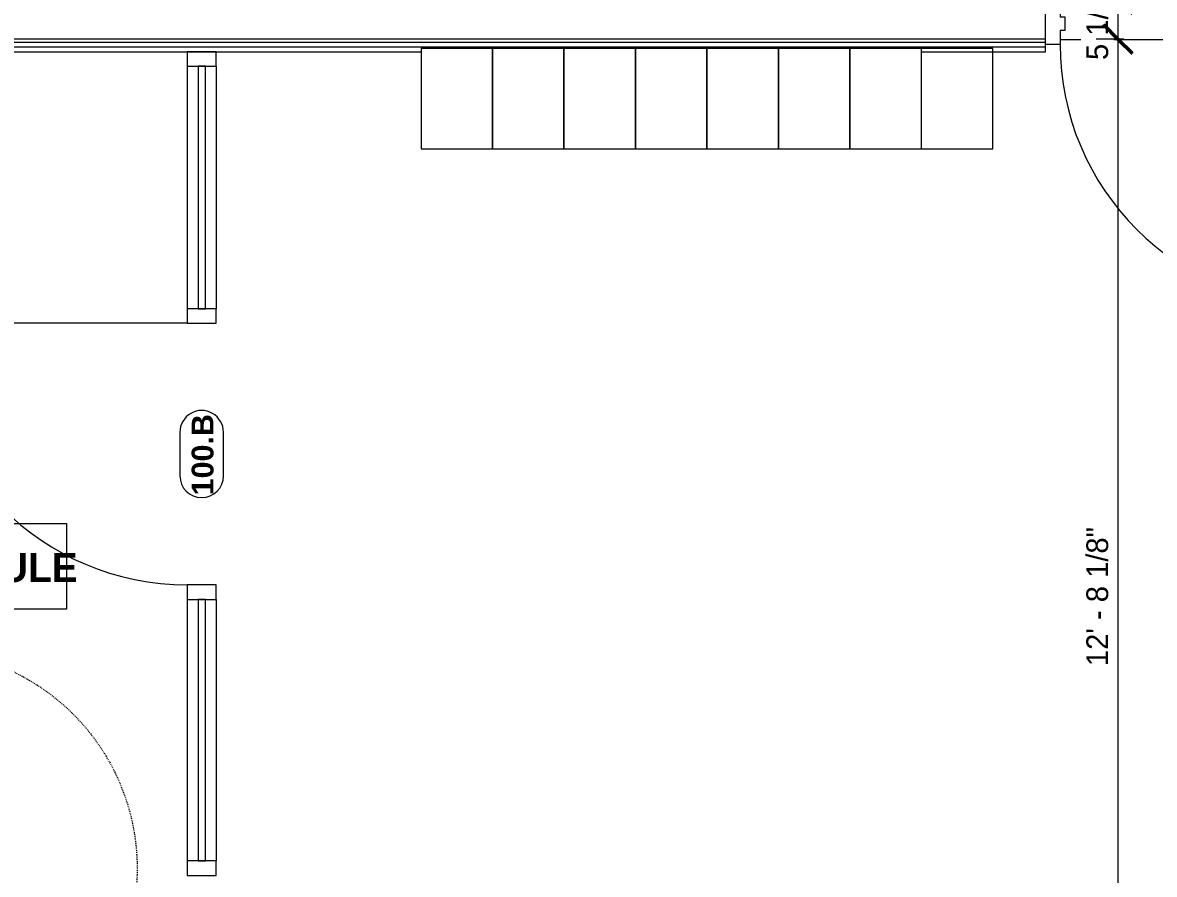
# Model space of a CAD drawing. Header units: inches. Extents: x -4058 to -1781, y 9814 to 12264.
# Drawn here: x -3776.2 to -3620.3, y 11317.3 to 11434.6 of the extents above; entities that cross this region are included whole.
import ezdxf

# ---------------------------------------------------------------- set-up
doc = ezdxf.new("R2010")
doc.units = ezdxf.units.IN
doc.header["$MEASUREMENT"] = 0
doc.linetypes.add('Dash', pattern=[0.25, 0.125, -0.125])
for name, color, linetype, lineweight in [('0-1', 7, 'Continuous', 5), ('0-2', 7, 'Continuous', 9), ('A-ANNO-DIMS', 211, 'Continuous', 9), ('A-ANNO-DIMS-32', 211, 'Continuous', 9), ('A-AREA-IDEN', 2, 'Continuous', 9), ('A-DOOR-1', 7, 'Continuous', 9), ('A-DOOR-FRAM-1', 7, 'Continuous', 9), ('A-DOOR-IDEN', 31, 'Continuous', 9), ('A-FLOR-1', 7, 'Continuous', 9), ('A-GENM-1', 7, 'Continuous', 9), ('A-GENM-HDLN-1', 7, 'Dash', 9), ('A-GLAZ-CURT-1', 7, 'Continuous', 9), ('A-GLAZ-CWMG-1', 7, 'Continuous', 9), ('A-WALL-1', 7, 'Continuous', 9), ('I-WALL-3', 7, 'Continuous', 9)]:
    doc.layers.add(name, color=color, linetype=linetype, lineweight=lineweight)
doc.styles.add('Arial_B', font='arialbd.ttf', dxfattribs={"height": 3})
doc.styles.add('Century Gothic', font='ufonts.com_century-gothic.ttf', dxfattribs={"height": 3})
doc.styles.add('Century Gothic_B', font='GOTHICB.TTF', dxfattribs={"height": 4})
doc.dimstyles.new('THE_DIMENSION_STRING_4', dxfattribs={"dimscale": 12, "dimtxt": 3.132505, "dimasz": 0.333333, "dimexe": 0.25, "dimexo": 0.166667, "dimgap": 0.041667, "dimtad": 1, "dimdec": 4, "dimrnd": 0.0625, "dimzin": 3, "dimdsep": 46, "dimlunit": 4, "dimtxsty": 'Century Gothic', "dimblk1": 'OBLIQUE', "dimblk2": 'OBLIQUE', "dimsah": 1, "dimcen": 0.09, "dimdle": 0.25, "dimazin": 0, "dimtfac": 1, "dimtdec": 4, "dimtix": 1, "dimtmove": 0, "dimatfit": 3, "dimfxl": 1, "dimtvp": 1, "dimtfill": 1, "dimfrac": 2, "dimtolj": 1, "dimtzin": 0, "dimarcsym": 2})

# ---------------------------------------------------------------- blocks, each defined once
blk = doc.blocks.new('CTR - 1st Phase - Shell_rvt-1-UNIT PLANS - 1ST FLOOR')
at = {"layer": 'A-FLOR-1'}
blk.add_line((-3597.32, 11432.19), (-3633.32, 11432.19), dxfattribs=at)
blk = doc.blocks.new('Family1 - MailBox-2142329-UNIT PLANS - 1ST FLOOR')
at = {"layer": 'A-GENM-1'}
for p, q in [((9.84, 13.78), (0, 13.78)), ((9.84, 0), (9.84, 13.78)), ((0, 0), (9.84, 0))]:
    blk.add_line(p, q, dxfattribs=at)
blk = doc.blocks.new('Family1 - MailBox-V26-UNIT PLANS - 1ST FLOOR')
at = {"layer": 'A-GENM-1'}
for p, q in [((0, 13.78), (0, 0)), ((9.84, 13.78), (0, 13.78)), ((9.84, 0), (9.84, 13.78)), ((0, 0), (9.84, 0))]:
    blk.add_line(p, q, dxfattribs=at)
blk = doc.blocks.new('ADA Clearances - 5ft Circle-2180434-UNIT PLANS - 1ST FLOOR')
at = {"layer": 'A-GENM-HDLN-1'}
blk.add_line((30, 24), (30, -24), dxfattribs=at)
blk.add_circle((0, 0), 30, dxfattribs=at)
blk = doc.blocks.new('Rectangular Mullion - 2_ x 4_ - EXTERIOR-2336969-UNIT PLANS - 1ST FLOOR')
at = {"layer": 'A-GLAZ-CWMG-1'}
for p, q in [((-2, 2), (0, 2)), ((-2, -2), (-2, 2)), ((0, 2), (0, -2)), ((0, -2), (-2, -2))]:
    blk.add_line(p, q, dxfattribs=at)
blk = doc.blocks.new('System Panel - Glazed-2345253-UNIT PLANS - 1ST FLOOR')
at = {"layer": 'A-GLAZ-CURT-1'}
for p, q in [((16.69, 0.5), (-16.69, 0.5)), ((-16.69, 0.5), (-16.69, -0.5)), ((16.69, -0.5), (16.69, 0.5)), ((-16.69, -0.5), (16.69, -0.5))]:
    blk.add_line(p, q, dxfattribs=at)
blk = doc.blocks.new('Rectangular Mullion - 2_ x 4_ - EXTERIOR-2336777-UNIT PLANS - 1ST FLOOR')
at = {"layer": 'A-GLAZ-CWMG-1'}
for p, q in [((-3753.52, 11428.56), (-3753.52, 11395.19)), ((-3749.52, 11428.56), (-3749.52, 11395.19))]:
    blk.add_line(p, q, dxfattribs=at)
blk = doc.blocks.new('Rectangular Mullion - 2_ x 4_ - EXTERIOR-2336964-UNIT PLANS - 1ST FLOOR')
at = {"layer": 'A-GLAZ-CWMG-1'}
for p, q in [((-1, 2), (1, 2)), ((-1, -2), (-1, 2)), ((1, 2), (1, -2)), ((1, -2), (-1, -2))]:
    blk.add_line(p, q, dxfattribs=at)
blk = doc.blocks.new('STOREFRONT DOOR - ALUM_ STILE W_ GLASS INSET-2336972-UNIT PLANS - 1ST FLOOR')
at = {"layer": 'A-DOOR-1'}
blk.add_line((-18, -2), (-18, -38), dxfattribs=at)
blk.add_arc((-18, -2), 36, 270, 360, dxfattribs=at)
blk = doc.blocks.new('System Panel - Glazed-2345254-UNIT PLANS - 1ST FLOOR')
at = {"layer": 'A-GLAZ-CURT-1'}
for p, q in [((18, 0.5), (-18, 0.5)), ((-18, 0.5), (-18, -0.5)), ((18, -0.5), (18, 0.5)), ((-18, -0.5), (18, -0.5))]:
    blk.add_line(p, q, dxfattribs=at)
blk = doc.blocks.new('Rectangular Mullion - 2_ x 4_ - EXTERIOR-2336679-UNIT PLANS - 1ST FLOOR')
at = {"layer": 'A-GLAZ-CWMG-1'}
for p, q in [((-3753.52, 11355.19), (-3753.52, 11319.19)), ((-3749.52, 11355.19), (-3749.52, 11319.19))]:
    blk.add_line(p, q, dxfattribs=at)
blk = doc.blocks.new('Rectangular Mullion - 2_ x 4_ - EXTERIOR-2336965-UNIT PLANS - 1ST FLOOR')
at = {"layer": 'A-GLAZ-CWMG-1'}
for p, q in [((-1, 2), (1, 2)), ((-1, -2), (-1, 2)), ((1, 2), (1, -2)), ((1, -2), (-1, -2))]:
    blk.add_line(p, q, dxfattribs=at)
blk = doc.blocks.new('CTR - 1st Phase - Common Walls_rvt-1-UNIT PLANS - 1ST FLOOR')
at = {"layer": '0-2', "extrusion": (0, 0, -1), "rotation": 90.00000000000053}
for name, p in [('Rectangular Mullion - 2_ x 4_ - EXTERIOR-2336969-UNIT PLANS - 1ST FLOOR', (3751.52, 11430.56)), ('Rectangular Mullion - 2_ x 4_ - EXTERIOR-2336964-UNIT PLANS - 1ST FLOOR', (3751.52, 11394.19)), ('Rectangular Mullion - 2_ x 4_ - EXTERIOR-2336964-UNIT PLANS - 1ST FLOOR', (3751.52, 11356.19)), ('Rectangular Mullion - 2_ x 4_ - EXTERIOR-2336965-UNIT PLANS - 1ST FLOOR', (3751.52, 11318.19))]:
    blk.add_blockref(name, p, dxfattribs=at)
at = {"layer": '0-2'}
for name, p in [('Family1 - MailBox-V26-UNIT PLANS - 1ST FLOOR', (-3721.32, 11417.21)), ('Family1 - MailBox-V26-UNIT PLANS - 1ST FLOOR', (-3711.48, 11417.21)), ('Family1 - MailBox-V26-UNIT PLANS - 1ST FLOOR', (-3701.64, 11417.21)), ('Family1 - MailBox-V26-UNIT PLANS - 1ST FLOOR', (-3691.8, 11417.21)), ('Family1 - MailBox-V26-UNIT PLANS - 1ST FLOOR', (-3681.95, 11417.21)), ('Family1 - MailBox-V26-UNIT PLANS - 1ST FLOOR', (-3672.11, 11417.21)), ('Family1 - MailBox-V26-UNIT PLANS - 1ST FLOOR', (-3662.27, 11417.21)), ('Family1 - MailBox-2142329-UNIT PLANS - 1ST FLOOR', (-3652.43, 11417.21)), ('Rectangular Mullion - 2_ x 4_ - EXTERIOR-2336777-UNIT PLANS - 1ST FLOOR', (0, 0)), ('Rectangular Mullion - 2_ x 4_ - EXTERIOR-2336679-UNIT PLANS - 1ST FLOOR', (0, 0))]:
    blk.add_blockref(name, p, dxfattribs=at)
for name, p, rotation in [('System Panel - Glazed-2345253-UNIT PLANS - 1ST FLOOR', (-3751.52, 11411.88), 89.99999999999947), ('STOREFRONT DOOR - ALUM_ STILE W_ GLASS INSET-2336972-UNIT PLANS - 1ST FLOOR', (-3751.52, 11375.19), 269.9999999999995), ('System Panel - Glazed-2345254-UNIT PLANS - 1ST FLOOR', (-3751.52, 11337.19), 89.99999999999947), ('ADA Clearances - 5ft Circle-2180434-UNIT PLANS - 1ST FLOOR', (-3790.41, 11318.16), 180)]:
    blk.add_blockref(name, p, dxfattribs=dict(at, rotation=rotation))
blk = doc.blocks.new('HOLLOW METAL - STAIR DOOR 3-0 x 7-0-2682974-UNIT PLANS - 1ST FLOOR')
at = {"layer": 'A-DOOR-1'}
for p, q in [((16.25, -3.5), (18, -3.5)), ((16.25, -39.5), (16.25, -3.5)), ((18, -3.5), (18, -39.5)), ((18, -39.5), (16.25, -39.5))]:
    blk.add_line(p, q, dxfattribs=at)
blk.add_arc((18, -3.5), 36, 180, 270, dxfattribs=at)
at = {"layer": 'A-DOOR-FRAM-1'}
for p, q in [((-20, 2.25), (-18, 2.25)), ((-20, -3.5), (-20, 2.25)), ((-18, 2.25), (-18, 0.3125)), ((18, 2.25), (20, 2.25)), ((18, 0.3125), (18, 2.25)), ((20, 2.25), (20, -3.5)), ((-18, 0.3125), (-17.375, 0.3125)), ((-17.375, 0.3125), (-17.375, -1.5625)), ((17.375, 0.3125), (18, 0.3125)), ((17.375, -1.5625), (17.375, 0.3125)), ((-18, -1.5625), (-18, -3.5)), ((-17.375, -1.5625), (-18, -1.5625)), ((18, -1.5625), (17.375, -1.5625)), ((18, -3.5), (18, -1.5625)), ((-18, -3.5), (-20, -3.5)), ((20, -3.5), (18, -3.5))]:
    blk.add_line(p, q, dxfattribs=at)
blk = doc.blocks.new('CTR - 1st Phase -Stairs _ Elevators_rvt-1-UNIT PLANS - 1ST FLOOR')
at = {"layer": 'A-WALL-1'}
for p, q in [((-3643.32, 11432.31), (-3823.82, 11432.31)), ((-3635.32, 11432.31), (-3643.32, 11432.31)), ((-3643.32, 11431.81), (-3823.82, 11431.81)), ((-3643.32, 11431.19), (-3823.82, 11431.19)), ((-3635.32, 11431.81), (-3643.32, 11431.81)), ((-3635.32, 11431.19), (-3643.32, 11431.19))]:
    blk.add_line(p, q, dxfattribs=at)
at = {"layer": 'I-WALL-3'}
for p, q in [((-3823.82, 11430.56), (-3721.32, 11430.56)), ((-3652.43, 11430.56), (-3643.32, 11430.56)), ((-3643.32, 11430.56), (-3635.32, 11430.56)), ((-3635.32, 11430.56), (-3635.32, 11431.56))]:
    blk.add_line(p, q, dxfattribs=at)
at = {"layer": '0-2'}
blk.add_blockref('HOLLOW METAL - STAIR DOOR 3-0 x 7-0-2682974-UNIT PLANS - 1ST FLOOR', (-3615.32, 11435.06), dxfattribs=at)
blk = doc.blocks.new('DIMBLOCK1085-UNIT PLANS - 1ST FLOOR')
at = {"layer": 'A-ANNO-DIMS-32', "lineweight": 50}
for p, q in [((-3625.37, 11437.81), (-3627.37, 11439.81)), ((-3625.37, 11437.81), (-3623.37, 11435.81)), ((-3625.37, 11432.31), (-3627.37, 11434.31)), ((-3625.37, 11432.31), (-3623.37, 11430.31))]:
    blk.add_line(p, q, dxfattribs=at)
at = {"layer": 'A-ANNO-DIMS-32'}
for p, q in [((-3624.54, 11437.81), (-3628.37, 11437.81)), ((-3625.37, 11437.81), (-3625.37, 11432.31)), ((-3625.37, 11437.81), (-3624.54, 11437.81)), ((-3624.54, 11432.31), (-3628.37, 11432.31)), ((-3625.37, 11432.31), (-3624.54, 11432.31))]:
    blk.add_line(p, q, dxfattribs=at)
at = {"layer": 'A-ANNO-DIMS-32', "color": 0, "insert": (-3629.71, 11429.42), "char_height": 3, "width": 13.5444, "attachment_point": 1, "rotation": 90, "line_spacing_factor": 0.984502, "style": 'Century Gothic', "bg_fill": 3, "box_fill_scale": 1.25, "bg_fill_color": 256, "bg_fill_true_color": 13158600, "bg_fill_transparency": 0}
blk.add_mtext('5 1/2"', dxfattribs=at)
blk = doc.blocks.new('_Oblique')
at = {"color": 0, "linetype": 'ByBlock', "lineweight": -2}
blk.add_line((-0.5, -0.5), (0.5, 0.5), dxfattribs=at)
blk = doc.blocks.new('DIMBLOCK1086-UNIT PLANS - 1ST FLOOR')
at = {"layer": 'A-ANNO-DIMS-32', "lineweight": 50}
for p, q in [((-3625.37, 11432.31), (-3627.37, 11434.31)), ((-3625.37, 11432.31), (-3623.37, 11430.31)), ((-3625.37, 11280.16), (-3627.37, 11282.16)), ((-3625.37, 11280.16), (-3623.37, 11278.16))]:
    blk.add_line(p, q, dxfattribs=at)
at = {"layer": 'A-ANNO-DIMS-32'}
for p, q in [((-3624.54, 11432.31), (-3628.37, 11432.31)), ((-3625.37, 11432.31), (-3625.37, 11280.16)), ((-3625.37, 11432.31), (-3624.54, 11432.31)), ((-3631.95, 11280.16), (-3622.37, 11280.16)), ((-3625.37, 11280.16), (-3631.95, 11280.16))]:
    blk.add_line(p, q, dxfattribs=at)
at = {"layer": 'A-ANNO-DIMS-32', "color": 0, "insert": (-3629.71, 11346), "char_height": 3, "width": 24.5827, "attachment_point": 1, "rotation": 90, "line_spacing_factor": 0.984502, "style": 'Century Gothic', "bg_fill": 3, "box_fill_scale": 1.25, "bg_fill_color": 256, "bg_fill_true_color": 13158600, "bg_fill_transparency": 0}
blk.add_mtext('12\' - 8 1/8"', dxfattribs=at)
blk = doc.blocks.new('Door Tag - Mark - Instance-4122133-UNIT PLANS - 1ST FLOOR')
at = {"layer": 'A-DOOR-IDEN'}
for p, q in [((0.09375, 0.09375), (-0.09375, 0.09375)), ((-0.09375, -0.09375), (0.09375, -0.09375))]:
    blk.add_line(p, q, dxfattribs=at)
for centre, start, end in [((-0.09375, 0), 90, 270), ((0.09375, 0), 270, 90)]:
    blk.add_arc(centre, 0.09375, start, end, dxfattribs=at)

msp = doc.modelspace()

# ---------------------------------------------------------------- block references
at = {"layer": '0-1'}
msp.add_blockref('CTR - 1st Phase - Shell_rvt-1-UNIT PLANS - 1ST FLOOR', (0, 0), dxfattribs=at)

# ---------------------------------------------------------------- next in the draw order: linework, layer by layer
at = {"layer": 'A-AREA-IDEN', "flags": 128}
msp.add_lwpolyline([(-3801.17812, 11365.63759), (-3770.14315, 11365.63759), (-3770.14315, 11353.85303), (-3801.17812, 11353.85303)], close=True, dxfattribs=at)

# ---------------------------------------------------------------- next in the draw order: block references
at = {"layer": '0-1'}
for name in ['CTR - 1st Phase - Common Walls_rvt-1-UNIT PLANS - 1ST FLOOR', 'CTR - 1st Phase -Stairs _ Elevators_rvt-1-UNIT PLANS - 1ST FLOOR']:
    msp.add_blockref(name, (0, 0), dxfattribs=at)
at = {"layer": 'A-DOOR-IDEN', "xscale": 31.99999999999999, "yscale": 31.99999999999999, "zscale": 31.99999999999999, "rotation": 89.99999999999955}
msp.add_blockref('Door Tag - Mark - Instance-4122133-UNIT PLANS - 1ST FLOOR', (-3751.52374, 11375.18783), dxfattribs=at)

# ---------------------------------------------------------------- next in the draw order: texts
at = {"layer": 'A-AREA-IDEN', "insert": (-3798.61812, 11361.57759), "char_height": 4, "width": 31.31, "attachment_point": 1, "style": 'Century Gothic_B'}
msp.add_mtext('VESTIBULE', dxfattribs=at)
at = {"layer": 'A-DOOR-IDEN', "insert": (-3752.90359, 11369.50477), "char_height": 3, "width": 13.635, "attachment_point": 1, "rotation": 90, "style": 'Arial_B'}
msp.add_mtext('100.B', dxfattribs=at)

# ---------------------------------------------------------------- next in the draw order: dimensions: what is measured, and where the dimension line sits
at = {"layer": 'A-ANNO-DIMS'}
dim = msp.add_linear_dim(base=(-3625.36632, 11432.3144), p1=(-3622.53789, 11437.8144), p2=(-3622.53789, 11432.3144), angle=90, dimstyle='THE_DIMENSION_STRING_4', override={"dimpost": '<>', "dimfxl": 5.5}, dxfattribs=at)
dim.commit()
dim.dimension.update_dxf_attribs({"geometry": 'DIMBLOCK1085-UNIT PLANS - 1ST FLOOR', "text_midpoint": (-3627.60799, 11435.0644)})

# ---------------------------------------------------------------- next in the draw order: dimensions: what is measured, and where the dimension line sits
dim = msp.add_linear_dim(base=(-3625.36632, 11280.1644), p1=(-3622.53789, 11432.3144), p2=(-3633.94874, 11280.1644), angle=90, dimstyle='THE_DIMENSION_STRING_4', override={"dimpost": '<>', "dimfxl": 152.577292}, dxfattribs=at)
dim.commit()
dim.dimension.update_dxf_attribs({"geometry": 'DIMBLOCK1086-UNIT PLANS - 1ST FLOOR', "text_midpoint": (-3627.60799, 11356.2394)})

doc.saveas('drawing.dxf')
